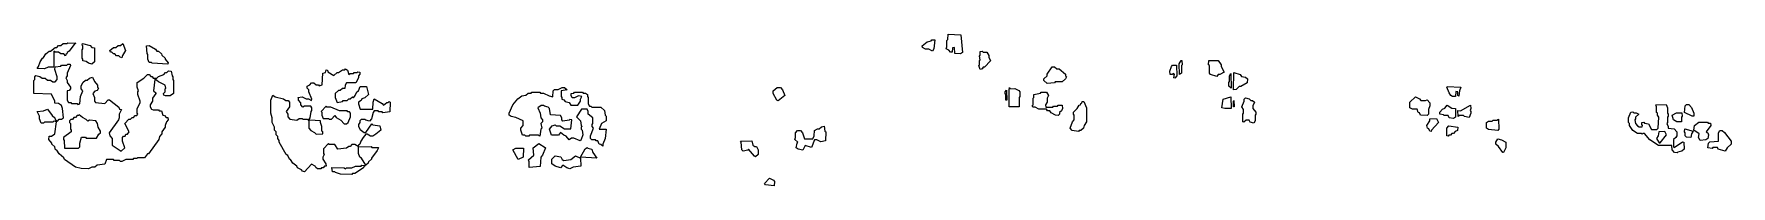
# Model space of a CAD drawing. Header units: millimetres. Extents: x 0 to 9379, y 0 to 839.
import ezdxf

# ---------------------------------------------------------------- set-up
doc = ezdxf.new("R2010")
doc.units = ezdxf.units.MM
doc.layers.add('M', color=7, linetype='Continuous')

msp = doc.modelspace()

# ---------------------------------------------------------------- linework, layer by layer
at = {"layer": 'M'}
for points in [[(53.6, 709.7), (66.5, 730.4), (83.6, 745.9), (92.2, 745.9), (117.9, 766.6), (126.5, 766.6), (135.1, 777), (147.9, 777), (160.8, 787.4), (182.2, 787.4), (186.5, 792.5), (232, 789.9), (225.2, 787.2), (195.2, 745.8), (184.5, 738), (182.3, 730.2), (175.9, 727.6), (173.7, 719.7), (165.1, 730.2), (147.9, 730.2), (135.1, 740.5), (117.9, 740.5), (109.5, 745.6), (109.5, 657.7), (79.4, 657.7), (58, 647.3), (17, 649.9), (25.7, 660.4), (34.3, 686.3), (47.2, 707.1), (53.6, 709.7)], [(270, 701.8), (265.7, 706.9), (265.7, 753.6), (270, 758.8), (270, 774.3), (265.7, 779.5), (267.9, 787.4), (310.9, 777), (319.4, 766.6), (334.5, 764), (334.5, 686.2), (319.4, 673.2), (302.2, 678.4), (289.3, 688.8), (270, 691.4), (270, 701.8)], [(469.3, 719.8), (456.5, 719.8), (447.9, 730.2), (439.3, 730.2), (430.8, 740.5), (422.2, 740.5), (420, 748.4), (439.3, 766.6), (452.2, 766.6), (465.1, 777), (477.9, 777), (490.9, 787.4), (505.9, 748.4), (488.8, 722.5), (486.6, 709.5), (475.8, 712.1), (469.3, 719.8)], [(636.5, 683.6), (630, 701.8), (630, 727.7), (625.7, 732.8), (621.4, 774.4), (636.5, 777), (670.9, 756.3), (679.4, 745.9), (688, 745.9), (705.2, 730.3), (707.3, 722.6), (724.5, 707), (724.5, 701.8), (741.6, 681.1), (739.5, 673.2), (653.6, 678.4), (649.3, 683.6), (636.5, 683.6)], [(4945.1, 756.1), (4927.9, 756.1), (4910.7, 766.5), (4908.6, 774.3), (4936.5, 797.7), (4957.9, 802.9), (4962.2, 808.1), (4979.5, 808.1), (4973.1, 758.7), (4966.6, 745.7), (4945.1, 756.1)], [(5088.6, 732.8), (5086.4, 766.4), (5075.9, 763.9), (5073.8, 740.5), (5065.1, 740.5), (5056.5, 750.9), (5041.4, 758.7), (5045.7, 769.1), (5045.7, 805.4), (5050, 810.6), (5052.2, 839.1), (5123, 836.5), (5131.6, 738), (5120.8, 730.2), (5088.6, 732.8)], [(126.5, 196.8), (120, 199.4), (115.7, 215), (98.6, 230.5), (98.6, 235.7), (81.4, 256.4), (83.6, 274.7), (96.5, 274.7), (115.7, 287.6), (124.3, 354.8), (109.4, 357.3), (105.1, 352.2), (58, 352.2), (53.7, 347), (40.8, 347), (30, 370.4), (30, 385.9), (17.1, 411.9), (53.6, 414.5), (75.1, 424.9), (100.9, 388.6), (115.9, 375.6), (118, 367.8), (130.8, 357.6), (139.3, 367.9), (152.2, 367.9), (162.9, 375.6), (158.6, 427.3), (152.2, 445.4), (135.1, 455.7), (115.7, 458.3), (115.7, 468.7), (96.5, 507.5), (0, 510.1), (0, 582.7), (4.3, 587.9), (4.3, 603.5), (10.8, 611.3), (32.3, 606.1), (45.1, 595.7), (62.3, 595.7), (75.1, 585.4), (92.3, 585.4), (105.1, 575), (117.9, 575), (128.6, 587.9), (128.6, 603.4), (115.7, 644.8), (117.9, 657.9), (147.9, 663.1), (152.2, 668.2), (182.2, 668.2), (186.5, 673.4), (199.5, 673.4), (201.6, 665.6), (184.5, 624.1), (184.5, 608.6), (175.9, 598.2), (184.5, 582.7), (184.5, 572.4), (201.6, 546.5), (201.6, 536.1), (195.2, 528.2), (184.5, 525.7), (184.5, 474), (190.9, 461.1), (203.7, 461.1), (208, 455.9), (238, 455.9), (242.3, 450.8), (252.9, 453.3), (257.1, 494.7), (270, 525.7), (261.4, 536.1), (261.4, 551.6), (270, 572.4), (285.1, 585.4), (293.6, 585.4), (306.5, 595.7), (323.7, 600.9), (334.5, 577.6), (351.6, 556.8), (351.6, 546.5), (355.9, 541.3), (349.5, 528.2), (336.6, 523.1), (325.9, 510.2), (334.5, 489.5), (334.5, 468.8), (340.9, 461.1), (392.2, 455.9), (409.3, 476.6), (418, 476.6), (469.5, 435.2), (473.7, 424.8), (484.5, 422.2), (471.6, 396.2), (471.6, 375.5), (467.3, 365.2), (415.9, 292.7), (420.2, 277.2), (433.1, 261.7), (433.1, 225.4), (482.2, 191.8), (501.4, 209.9), (488.6, 246.1), (488.6, 266.8), (495.1, 274.7), (503.6, 274.7), (507.9, 285), (516.5, 285), (527.1, 297.9), (501.4, 344.5), (525.1, 367.9), (533.6, 367.9), (542.2, 378.2), (550.8, 378.2), (559.3, 388.6), (567.9, 388.6), (574.3, 396.3), (570, 401.4), (570, 427.4), (587.1, 458.4), (587.1, 468.8), (574.3, 505), (574.3, 520.6), (578.6, 525.8), (570, 546.4), (570, 572.4), (606.5, 595.7), (627.9, 616.5), (636.6, 616.5), (645.1, 606.1), (653.7, 606.1), (658, 595.7), (679.3, 595.7), (687.9, 606.1), (717.9, 616.4), (726.5, 626.8), (735.1, 626.8), (743.6, 637.2), (758.8, 634.6), (763.1, 608.6), (767.3, 603.5), (767.3, 587.9), (771.6, 582.7), (771.6, 510.1), (752.3, 497.2), (726.5, 497.2), (717.9, 502.4), (715.7, 510.2), (724.3, 520.6), (724.3, 536.1), (728.6, 541.3), (724.3, 556.7), (687.9, 574.8), (670.8, 590.3), (668.8, 587.8), (660.2, 525.8), (673.1, 515.4), (673.1, 510.2), (655.9, 484.3), (655.9, 468.7), (643.1, 448), (643.1, 437.7), (649.5, 424.8), (658, 419.7), (688, 419.7), (692.3, 414.5), (705.2, 414.5), (711.6, 391.2), (722.3, 388.6), (730.9, 378.2), (739.5, 378.2), (741.6, 365.2), (733, 354.8), (724.5, 334.1), (724.5, 323.7), (707.3, 297.8), (707.3, 287.5), (694.5, 271.9), (690.2, 256.4), (632.3, 176.1), (628, 176.1), (610.9, 155.4), (572.3, 155.4), (568, 150.2), (550.9, 150.2), (546.6, 145), (508, 145), (486.6, 134.7), (477.9, 134.7), (473.6, 139.8), (443.6, 139.8), (439.3, 145), (400.9, 145), (392.3, 119.1), (349.4, 113.9), (336.6, 103.6), (319.4, 103.6), (302.3, 93.2), (261.5, 95.8), (229.3, 103.6), (169.3, 145), (165, 155.4), (139.3, 176.1), (126.5, 196.8)], [(5230, 644.7), (5221.4, 665.6), (5225.7, 670.8), (5225.7, 691.5), (5230, 696.7), (5225.7, 717.4), (5230, 722.6), (5230, 743.3), (5240.9, 745.9), (5245.1, 740.7), (5266.6, 740.7), (5277.3, 722.5), (5277.3, 712.2), (5285.9, 691.4), (5253.7, 657.7), (5245.2, 657.7), (5240.9, 647.3), (5230, 644.7)], [(5598.6, 567.1), (5581.4, 582.7), (5581.4, 593.1), (5598.6, 608.6), (5598.6, 619), (5626.5, 657.9), (5639.4, 657.9), (5652.3, 647.5), (5665.1, 647.5), (5701.6, 619), (5701.6, 608.6), (5705.9, 603.4), (5701.6, 593), (5682.3, 574.8), (5643.7, 574.8), (5639.4, 569.7), (5598.6, 567.1)], [(6296.6, 621.4), (6292.3, 616.3), (6279.3, 616.3), (6277.1, 634.5), (6285.7, 660.4), (6292.2, 668.2), (6313.8, 668.2), (6315.9, 608.6), (6305.1, 595.5), (6298.6, 598.2), (6302.8, 618.9), (6296.6, 621.4)], [(6339.3, 694.1), (6343.8, 694.1), (6345.9, 670.7), (6341.6, 665.5), (6341.6, 624.1), (6330.7, 616.2), (6328.6, 675.9), (6339.3, 694.1)], [(6495.7, 665.5), (6491.4, 670.7), (6493.6, 694.1), (6545.2, 694.1), (6560.2, 670.8), (6560.2, 660.4), (6577.4, 629.3), (6553.7, 616.3), (6545.1, 616.3), (6536.6, 605.9), (6502.2, 616.3), (6495.7, 624.1), (6495.7, 665.5)], [(1452.2, 108.8), (1430.7, 124.3), (1417.9, 145), (1411.5, 147.6), (1402.9, 168.3), (1394.3, 173.5), (1355.7, 240.9), (1355.7, 251.2), (1347.1, 261.6), (1347.1, 271.9), (1338.6, 282.3), (1338.6, 297.8), (1330, 308.2), (1330, 323.7), (1317.1, 349.6), (1317.1, 375.5), (1308.6, 401.4), (1308.6, 474), (1319.3, 502.6), (1332.3, 492.2), (1379.4, 481.8), (1392.3, 471.5), (1405.1, 471.5), (1411.6, 463.6), (1411.6, 437.7), (1394.5, 411.8), (1403.1, 396.3), (1403.1, 380.8), (1413.7, 367.9), (1452.2, 362.7), (1465.1, 373.1), (1482.3, 373.1), (1486.6, 367.9), (1512.3, 367.9), (1518.8, 360.1), (1518.8, 318.6), (1529.4, 305.7), (1550.9, 295.4), (1559.4, 285), (1595.7, 287.6), (1595.7, 297.8), (1591.4, 303), (1591.4, 328.9), (1582.9, 349.6), (1582.9, 359.9), (1525, 362.5), (1522.8, 370.4), (1527.1, 375.6), (1531.4, 411.8), (1535.7, 417), (1535.7, 432.5), (1529.3, 440.2), (1495.1, 440.2), (1486.5, 435), (1475.7, 448), (1475.7, 458.4), (1462.9, 473.9), (1462.9, 484.3), (1458.5, 489.6), (1482.3, 492.2), (1503.7, 481.8), (1516.6, 481.8), (1533.6, 471.5), (1535.7, 479.1), (1518.6, 520.5), (1518.6, 530.9), (1510, 541.2), (1510, 551.7), (1525, 559.5), (1533.6, 569.9), (1546.6, 569.9), (1559.4, 559.5), (1572.3, 559.5), (1576.6, 554.3), (1593.6, 559.5), (1595.7, 624.2), (1610.7, 626.8), (1615, 642.4), (1621.6, 639.7), (1623.8, 632), (1657.9, 611.3), (1675.1, 626.8), (1683.6, 626.8), (1705.1, 642.4), (1717.9, 642.4), (1722.2, 647.6), (1733, 639.7), (1739.4, 616.5), (1747.9, 621.6), (1765.1, 621.6), (1769.3, 626.8), (1786.5, 626.8), (1790.8, 632), (1801.6, 629.4), (1801.6, 618.9), (1793.1, 608.6), (1793.1, 598.2), (1778, 569.7), (1726.6, 569.7), (1720.2, 556.8), (1718, 538.6), (1705.1, 538.6), (1692.3, 528.2), (1683.7, 528.2), (1664.5, 510.2), (1664.5, 489.5), (1675.2, 461.1), (1705, 466.3), (1709.3, 471.5), (1730.8, 471.5), (1739.3, 481.8), (1747.9, 481.8), (1760.8, 492.2), (1765.1, 487.1), (1775.7, 499.9), (1784.3, 520.6), (1792.9, 525.8), (1803.6, 549.1), (1838, 549.1), (1848.8, 505), (1829.4, 486.8), (1812.3, 481.6), (1808, 471.3), (1793.1, 463.5), (1793.1, 453.3), (1803.7, 424.9), (1872.1, 424.9), (1874.3, 463.6), (1880.8, 481.9), (1923.7, 455.9), (1932.3, 445.6), (1949.3, 461.1), (1957.9, 461.1), (1962.2, 466.3), (1968.8, 463.7), (1966.6, 409.1), (1927.9, 403.9), (1923.6, 409.1), (1906.5, 409.1), (1902.2, 414.3), (1880.9, 414.3), (1874.5, 406.6), (1865.9, 370.3), (1855.1, 357.3), (1833.6, 362.5), (1829.3, 367.7), (1808, 367.7), (1801.6, 360), (1801.6, 349.6), (1793.1, 339.3), (1793.1, 329), (1803.7, 310.9), (1825.1, 295.4), (1833.6, 295.4), (1868, 342.1), (1872.3, 336.8), (1910.9, 331.6), (1917.4, 308.2), (1889.4, 284.9), (1872.3, 274.5), (1859.4, 274.5), (1842.2, 284.8), (1833.7, 284.8), (1818.8, 266.7), (1805.9, 246.1), (1801.6, 230.5), (1793, 225.3), (1790.9, 217.5), (1773.6, 227.9), (1756.6, 227.9), (1748, 217.5), (1739.4, 217.5), (1726.6, 207.2), (1679.3, 202), (1662.2, 227.9), (1632.2, 227.9), (1628, 233), (1600.2, 204.6), (1600.2, 178.8), (1604.5, 173.6), (1595.9, 158), (1595.9, 147.7), (1613.1, 121.8), (1615.2, 108.8), (1606.6, 108.8), (1598, 98.4), (1589.4, 98.4), (1585.1, 93.2), (1567.9, 93.2), (1557.2, 101), (1555, 108.8), (1533.7, 119.1), (1495.1, 77.7), (1484.3, 80.3), (1477.9, 88.1), (1456.5, 98.4), (1452.2, 108.8)], [(6607.1, 608.6), (6613.8, 621.9), (6615.9, 541.1), (6602.9, 551.6), (6602.9, 572.4), (6607.1, 577.6), (6607.1, 608.6)], [(6673.7, 606.1), (6695.1, 600.9), (6705.9, 593.1), (6703.8, 569.7), (6669.4, 548.9), (6660.9, 548.9), (6643.7, 533.4), (6628.6, 530.8), (6630.7, 626.9), (6665.2, 616.4), (6673.7, 606.1)], [(3122.9, 230.5), (3116.5, 248.6), (3107.9, 248.6), (3103.6, 253.8), (3082.2, 253.8), (3075.7, 261.6), (3075.7, 277.2), (3092.8, 318.6), (3084.3, 328.9), (3084.3, 339.3), (3088.6, 344.5), (3088.6, 375.5), (3062.9, 396.2), (3062.9, 411.8), (3056.5, 424.7), (3026.6, 424.7), (2998.8, 380.8), (3020.2, 360.1), (3024.5, 334.2), (3028.8, 328.9), (3024.5, 323.7), (3024.5, 313.5), (3028.8, 308.3), (3033.1, 282.3), (3024.5, 256.4), (3018, 248.6), (2983.6, 264.1), (2970.8, 264.1), (2957.9, 253.7), (2940.8, 274.5), (2927.9, 279.7), (2910.8, 295.1), (2898, 279.7), (2859.3, 279.7), (2848.6, 313.4), (2863.6, 331.6), (2880.8, 336.8), (2885.1, 331.6), (2906.6, 331.6), (2932.3, 316.1), (2966.4, 316.1), (2972.8, 365.1), (2962.3, 367.7), (2958, 362.5), (2923.6, 357.3), (2917.1, 365.2), (2917.1, 375.5), (2910.7, 388.4), (2855, 393.6), (2848.6, 427.3), (2842.2, 435), (2820.8, 440.2), (2816.5, 445.4), (2803.7, 445.4), (2784.5, 432.5), (2797.3, 401.5), (2801.6, 375.6), (2810.2, 365.2), (2810.2, 354.8), (2801.6, 344.5), (2805.9, 318.6), (2801.6, 313.4), (2795.2, 274.4), (2786.5, 279.7), (2739.4, 279.7), (2735.1, 274.5), (2717.9, 274.5), (2713.6, 279.7), (2700.7, 279.7), (2690, 308.2), (2690, 318.6), (2702.9, 334.2), (2702.9, 360), (2662.2, 378.1), (2636.5, 383.2), (2625.7, 391), (2625.7, 401.5), (2647.2, 448.1), (2675, 481.8), (2696.5, 497.3), (2717.9, 502.5), (2730.8, 512.9), (2747.9, 512.9), (2752.2, 518.1), (2795.1, 518.1), (2799.4, 512.9), (2816.6, 512.9), (2846.6, 497.3), (2867.9, 492.2), (2870, 525.8), (2876.5, 533.6), (2897.9, 533.6), (2919.4, 544), (2932.3, 544), (2947.5, 530.8), (2913.1, 525.6), (2913.1, 494.7), (2917.3, 489.5), (2917.3, 479.2), (2928, 476.6), (2936.6, 466.3), (2958, 461.1), (2966.6, 445.6), (3005, 445.6), (3020, 468.8), (3020, 479.2), (3028.5, 494.6), (3009.4, 497.2), (2988, 486.8), (2975, 486.8), (2968.6, 499.8), (2968.6, 510.3), (2983.6, 512.9), (2987.9, 518.1), (3030.9, 518.1), (3035.1, 512.9), (3048, 512.9), (3058.8, 505.1), (3058.8, 494.7), (3063.1, 489.5), (3063.1, 453.3), (3069.4, 440.4), (3078, 440.4), (3082.3, 435.2), (3133.7, 435.2), (3153.1, 417), (3157.3, 391.1), (3161.6, 386), (3161.6, 360), (3135.9, 344.4), (3123.1, 313.5), (3161.6, 313.5), (3157.3, 261.6), (3144.5, 230.5), (3144.5, 220), (3133.6, 227.9), (3122.9, 230.5)], [(4105.7, 473.9), (4084.3, 510.2), (4084.3, 525.8), (4107.9, 544), (4125.1, 544), (4135.9, 531), (4148.8, 499.8), (4112.3, 471.2), (4105.7, 473.9)], [(5371.4, 473.8), (5371.4, 505), (5367.1, 510.2), (5367.1, 520.6), (5373.8, 528.6), (5375.9, 473.8), (5371.4, 473.8)], [(5388.6, 437.6), (5388.6, 536.2), (5420.8, 538.8), (5442.3, 528.4), (5448.8, 520.6), (5448.8, 494.6), (5444.5, 489.4), (5444.5, 437.6), (5388.6, 437.6)], [(5393.1, 541.3), (5390.7, 538.4), (5390.7, 544.1), (5393.1, 541.3)], [(5645.8, 391), (5622.2, 404), (5613.6, 414.3), (5600.7, 414.3), (5596.5, 424.7), (5553.6, 424.7), (5532.2, 435), (5519.3, 435), (5517.1, 442.9), (5521.4, 448.1), (5521.4, 484.3), (5525.7, 489.5), (5525.7, 505.1), (5562.2, 512.9), (5566.5, 518.1), (5596.6, 518.1), (5607.4, 499.8), (5598.8, 484.3), (5598.8, 463.6), (5590.2, 448), (5592.3, 435.2), (5630.8, 435.2), (5635.1, 440.4), (5656.5, 440.4), (5660.8, 445.6), (5682.3, 445.6), (5684.5, 427.3), (5678, 414.3), (5667.3, 406.6), (5667.3, 396.2), (5660.9, 388.4), (5645.8, 391)], [(6615.9, 427.2), (6581.5, 427.2), (6564.3, 432.5), (6572.9, 479.2), (6613.8, 492.2), (6615.9, 427.2)], [(6628.6, 437.6), (6628.6, 468.8), (6630.9, 471.6), (6633.1, 437.6), (6628.6, 437.6)], [(6680, 354.8), (6680, 396.3), (6684.3, 401.5), (6684.3, 422.1), (6675.7, 437.7), (6688.6, 468.8), (6688.6, 479.2), (6695.1, 487), (6716.6, 481.8), (6725.1, 471.5), (6733.7, 471.5), (6744.5, 463.6), (6735.9, 442.9), (6735.9, 427.4), (6753.1, 406.7), (6753.1, 396.2), (6748.8, 391.1), (6748.8, 360), (6742.3, 347), (6720.7, 352.2), (6716.5, 362.5), (6699.4, 362.5), (6686.5, 352.1), (6680, 354.8)], [(7656.5, 404), (7650, 406.6), (7643.6, 424.7), (7617.9, 424.7), (7602.9, 432.5), (7602.9, 463.6), (7635.1, 492.2), (7656.6, 481.8), (7665.1, 471.5), (7690.8, 471.5), (7699.4, 476.7), (7714.5, 458.5), (7714.5, 442.9), (7705.9, 422.1), (7705.9, 396.2), (7699.4, 388.4), (7662.9, 391), (7656.5, 404)], [(7838.6, 494.6), (7830, 499.8), (7821.4, 515.3), (7808.6, 546.5), (7810.8, 549.1), (7886, 546.5), (7877.3, 525.7), (7875.2, 497.1), (7868.6, 499.8), (7868.6, 520.5), (7858, 523), (7855.9, 494.6), (7838.6, 494.6)], [(285.1, 269.5), (289.4, 264.3), (345, 264.3), (357.9, 285), (368.6, 292.8), (368.6, 303), (355.7, 323.7), (351.4, 344.4), (342.9, 359.9), (306.6, 362.5), (297.9, 357.3), (289.3, 367.7), (267.9, 378.1), (250.8, 393.5), (246.6, 388.4), (238, 388.4), (229.4, 378), (220.9, 378), (212.3, 367.7), (203.7, 367.7), (197.3, 360), (197.3, 349.7), (201.6, 344.5), (201.6, 313.5), (205.9, 308.3), (205.9, 297.8), (163.1, 266.8), (163.1, 256.5), (167.3, 251.3), (169.5, 207.4), (246.5, 207.4), (252.9, 215.1), (252.9, 235.8), (263.6, 269.5), (285.1, 269.5)], [(1726.5, 342), (1737.2, 349.7), (1750, 380.8), (1750, 401.4), (1743.6, 409.1), (1735.1, 409.1), (1730.8, 414.3), (1687.9, 414.3), (1640.8, 435), (1619.3, 435), (1615.1, 440.1), (1587.4, 411.8), (1591.6, 406.7), (1591.6, 391.1), (1598, 373.1), (1628, 373.1), (1632.3, 367.9), (1645.1, 367.9), (1662.2, 388.7), (1670.9, 378.2), (1696.6, 362.7), (1713.7, 342), (1726.5, 342)], [(5737.9, 305.6), (5727.1, 318.6), (5740, 354.9), (5748.6, 365.2), (5748.6, 391.1), (5744.3, 396.2), (5744.3, 406.7), (5765.7, 427.4), (5776.5, 445.5), (5782.9, 448.1), (5785, 455.9), (5791.4, 458.5), (5793.6, 466.3), (5802.3, 466.3), (5817.3, 432.5), (5817.3, 354.8), (5804.5, 334.1), (5800.2, 318.5), (5785.1, 305.5), (5776.6, 305.5), (5772.3, 300.4), (5737.9, 305.6)], [(7789.3, 393.6), (7770, 396.2), (7770, 406.7), (7785, 424.8), (7797.9, 430), (7810.8, 445.6), (7836.6, 430), (7855.9, 427.4), (7855.9, 380.7), (7845.1, 372.9), (7821.5, 375.5), (7815, 388.4), (7793.6, 388.4), (7789.3, 393.6)], [(7875.1, 388.4), (7870.7, 383.1), (7868.6, 417.1), (7883.7, 414.5), (7939.5, 445.6), (7941.6, 427.3), (7937.4, 417), (7941.6, 411.8), (7941.6, 401.4), (7930.9, 378), (7905, 383.2), (7900.8, 388.4), (7875.1, 388.4)], [(8900.8, 290), (8892.3, 290), (8888, 284.8), (8883.6, 290), (8862.2, 290), (8836.5, 305.6), (8817.1, 334.1), (8817.1, 344.4), (8812.9, 349.6), (8812.9, 375.6), (8825.7, 406.7), (8836.6, 409.3), (8840.9, 404.1), (8853.7, 404.1), (8868.8, 396.3), (8851.6, 380.7), (8851.6, 370.3), (8847.4, 365.2), (8851.6, 344.5), (8862.3, 331.6), (8870.8, 326.5), (8887.9, 326.5), (8890, 334.1), (8885.7, 339.3), (8885.7, 349.7), (8896.6, 352.4), (8900.9, 347.2), (8922.3, 342), (8939.4, 310.9), (8969.3, 310.9), (8975.7, 318.6), (8980, 380.7), (8971.4, 391.1), (8971.4, 401.4), (8967.1, 406.6), (8967.1, 437.7), (8962.8, 448.2), (9020.9, 450.7), (9027.3, 432.5), (9027.3, 401.5), (9031.6, 396.3), (9031.6, 385.9), (9027.3, 380.7), (9027.3, 349.6), (9023.1, 344.5), (9031.6, 329), (9031.6, 318.7), (9063.7, 316.1), (9078.8, 297.9), (9078.8, 277.1), (9074.5, 266.7), (9061.6, 256.4), (9061.6, 215.1), (9063.7, 212.6), (9110.8, 243.6), (9117.3, 241), (9119.5, 202), (9106.6, 191.6), (9085.2, 186.4), (9080.9, 181.3), (9065.8, 183.9), (9052.9, 199.4), (9050.7, 222.7), (8977.9, 222.7), (8930.7, 253.8), (8900.8, 290)], [(9052.8, 391.1), (9076.5, 404.1), (9106.6, 404.1), (9108.8, 385.9), (9104.5, 380.7), (9104.5, 354.7), (9078.6, 354.7), (9061.4, 365.1), (9052.8, 391.1)], [(9121.4, 406.6), (9125.7, 442.9), (9132.2, 450.7), (9145.1, 450.7), (9160.2, 432.6), (9173.1, 401.5), (9173.1, 385.8), (9164.4, 385.8), (9121.4, 406.6)], [(4204.3, 256.4), (4208.6, 266.8), (4208.6, 292.7), (4219.3, 305.7), (4236.6, 305.7), (4247.3, 292.7), (4258, 259.1), (4305, 259.1), (4311.4, 277.2), (4313.6, 305.7), (4330.8, 316.1), (4339.4, 316.1), (4352.2, 326.5), (4367.3, 329.1), (4371.6, 303.1), (4375.9, 297.9), (4373.8, 248.6), (4347.9, 243.4), (4326.5, 253.8), (4313.7, 253.8), (4296.6, 212.3), (4262.3, 222.7), (4249.4, 196.8), (4223.6, 202), (4212.8, 209.8), (4217.1, 235.8), (4221.4, 240.9), (4204.3, 256.4)], [(7714.3, 360.1), (7714.3, 370.5), (7750.9, 373.1), (7761.6, 349.6), (7723, 308.2), (7720.9, 300.3), (7714.3, 303), (7707.9, 315.9), (7701.4, 318.5), (7697.1, 334.1), (7714.3, 360.1)], [(7866.6, 305.6), (7853.7, 300.4), (7845.1, 290), (7836.6, 290), (7828, 279.7), (7819.4, 279.7), (7815.1, 274.5), (7808.6, 277.1), (7808.6, 318.6), (7819.3, 331.6), (7868.8, 323.9), (7866.6, 305.6)], [(8059.3, 357.5), (8063.6, 362.7), (8085.1, 362.7), (8093.8, 368), (8095.9, 313.4), (8089.4, 305.5), (8037.9, 310.7), (8027.1, 318.5), (8027.1, 349.7), (8037.9, 357.5), (8059.3, 357.5)], [(8975.9, 277.1), (8967.4, 261.6), (8982.3, 238.4), (8986.5, 238.4), (9022.8, 282.4), (9012.2, 300.4), (8980.2, 297.8), (8975.9, 277.1)], [(9121.4, 297.8), (9123.6, 316.1), (9168.8, 303.1), (9160.2, 287.5), (9155.9, 266.7), (9132.2, 269.3), (9125.7, 277.1), (9125.7, 292.7), (9121.4, 297.8)], [(9177.2, 334.2), (9200.8, 352.4), (9248, 352.4), (9252.3, 347.2), (9265.2, 347.2), (9267.3, 334.1), (9241.7, 297.9), (9250.2, 292.8), (9254.5, 282.4), (9250.2, 261.6), (9239.4, 253.8), (9207.2, 251.2), (9198.6, 266.8), (9202.8, 287.5), (9172.8, 308.2), (9177.2, 334.2)], [(9254.3, 235.8), (9260.8, 243.6), (9310, 246.2), (9310, 292.7), (9316.5, 305.7), (9329.4, 305.7), (9342.3, 295.4), (9378.8, 246.1), (9378.8, 230.5), (9357.3, 209.8), (9346.6, 191.6), (9307.9, 202), (9303.6, 212.3), (9278, 212.3), (9273.7, 207.1), (9250, 209.8), (9254.3, 235.8)], [(1792.9, 178.8), (1792.9, 215.1), (1863.7, 217.7), (1868, 212.5), (1902.3, 212.5), (1904.5, 209.9), (1895.9, 194.3), (1865.9, 152.8), (1865.9, 147.7), (1848.8, 132.1), (1846.6, 124.3), (1833.6, 113.9), (1810, 152.8), (1801.4, 158), (1792.9, 178.8)], [(2705.2, 207.4), (2703.1, 158), (2675.1, 145), (2647.1, 199.5), (2662.2, 207.4), (2705.2, 207.4)], [(2732.8, 142.5), (2762.9, 168.5), (2758.6, 209.9), (2790.8, 233.3), (2825.2, 212.5), (2827.4, 209.9), (2810.2, 168.4), (2801.6, 158), (2797.3, 106.2), (2737.1, 101), (2737.1, 132.1), (2732.8, 142.5)], [(3056.5, 212.6), (3060.9, 207.3), (3082.3, 202.2), (3088.8, 184), (3110.3, 152.8), (3019.9, 158), (3045.7, 204.7), (3056.5, 212.6)], [(3949.4, 201.9), (3945.2, 196.8), (3919.3, 191.6), (3912.9, 199.4), (3908.6, 240.9), (3904.2, 246.2), (3966.6, 248.8), (3973, 225.4), (3983.7, 217.7), (3992.3, 217.7), (4003.1, 199.5), (4003.1, 173.5), (3988, 160.5), (3981.5, 163.2), (3949.4, 201.9)], [(8089.3, 259.2), (8110.9, 254), (8134.5, 241), (8134.5, 209.8), (8121.6, 183.8), (8117.2, 183.8), (8093.6, 217.5), (8078.6, 230.5), (8078.6, 240.9), (8089.3, 259.2)], [(1649.3, 77.7), (1647.1, 101.2), (1713.7, 98.6), (1722.2, 93.5), (1726.5, 98.6), (1756.5, 98.6), (1777.9, 109), (1807.9, 109), (1812.2, 114.1), (1831.8, 111.5), (1823, 106.2), (1820.9, 98.4), (1773.7, 67.3), (1760.9, 67.3), (1756.6, 62.2), (1694.4, 64.7), (1666.5, 72.5), (1662.2, 77.7), (1649.3, 77.7)], [(2910.8, 98.4), (2880.8, 108.8), (2861.4, 121.8), (2861.4, 147.7), (2880.8, 165.9), (2910.9, 160.7), (2919.5, 145.2), (2928, 140), (2966.5, 145.2), (2992.2, 165.9), (3020.2, 152.9), (3022.3, 108.8), (2979.4, 103.6), (2962.3, 93.2), (2945.1, 98.4), (2923.7, 113.9), (2910.8, 98.4)], [(4086.6, 31.3), (4093.1, 23.4), (4090.9, 0), (4043.6, 5.2), (4037.1, 13.1), (4065.1, 41.7), (4086.6, 31.3)]]:
    msp.add_lwpolyline(points, close=True, dxfattribs=at)

doc.saveas('drawing.dxf')
